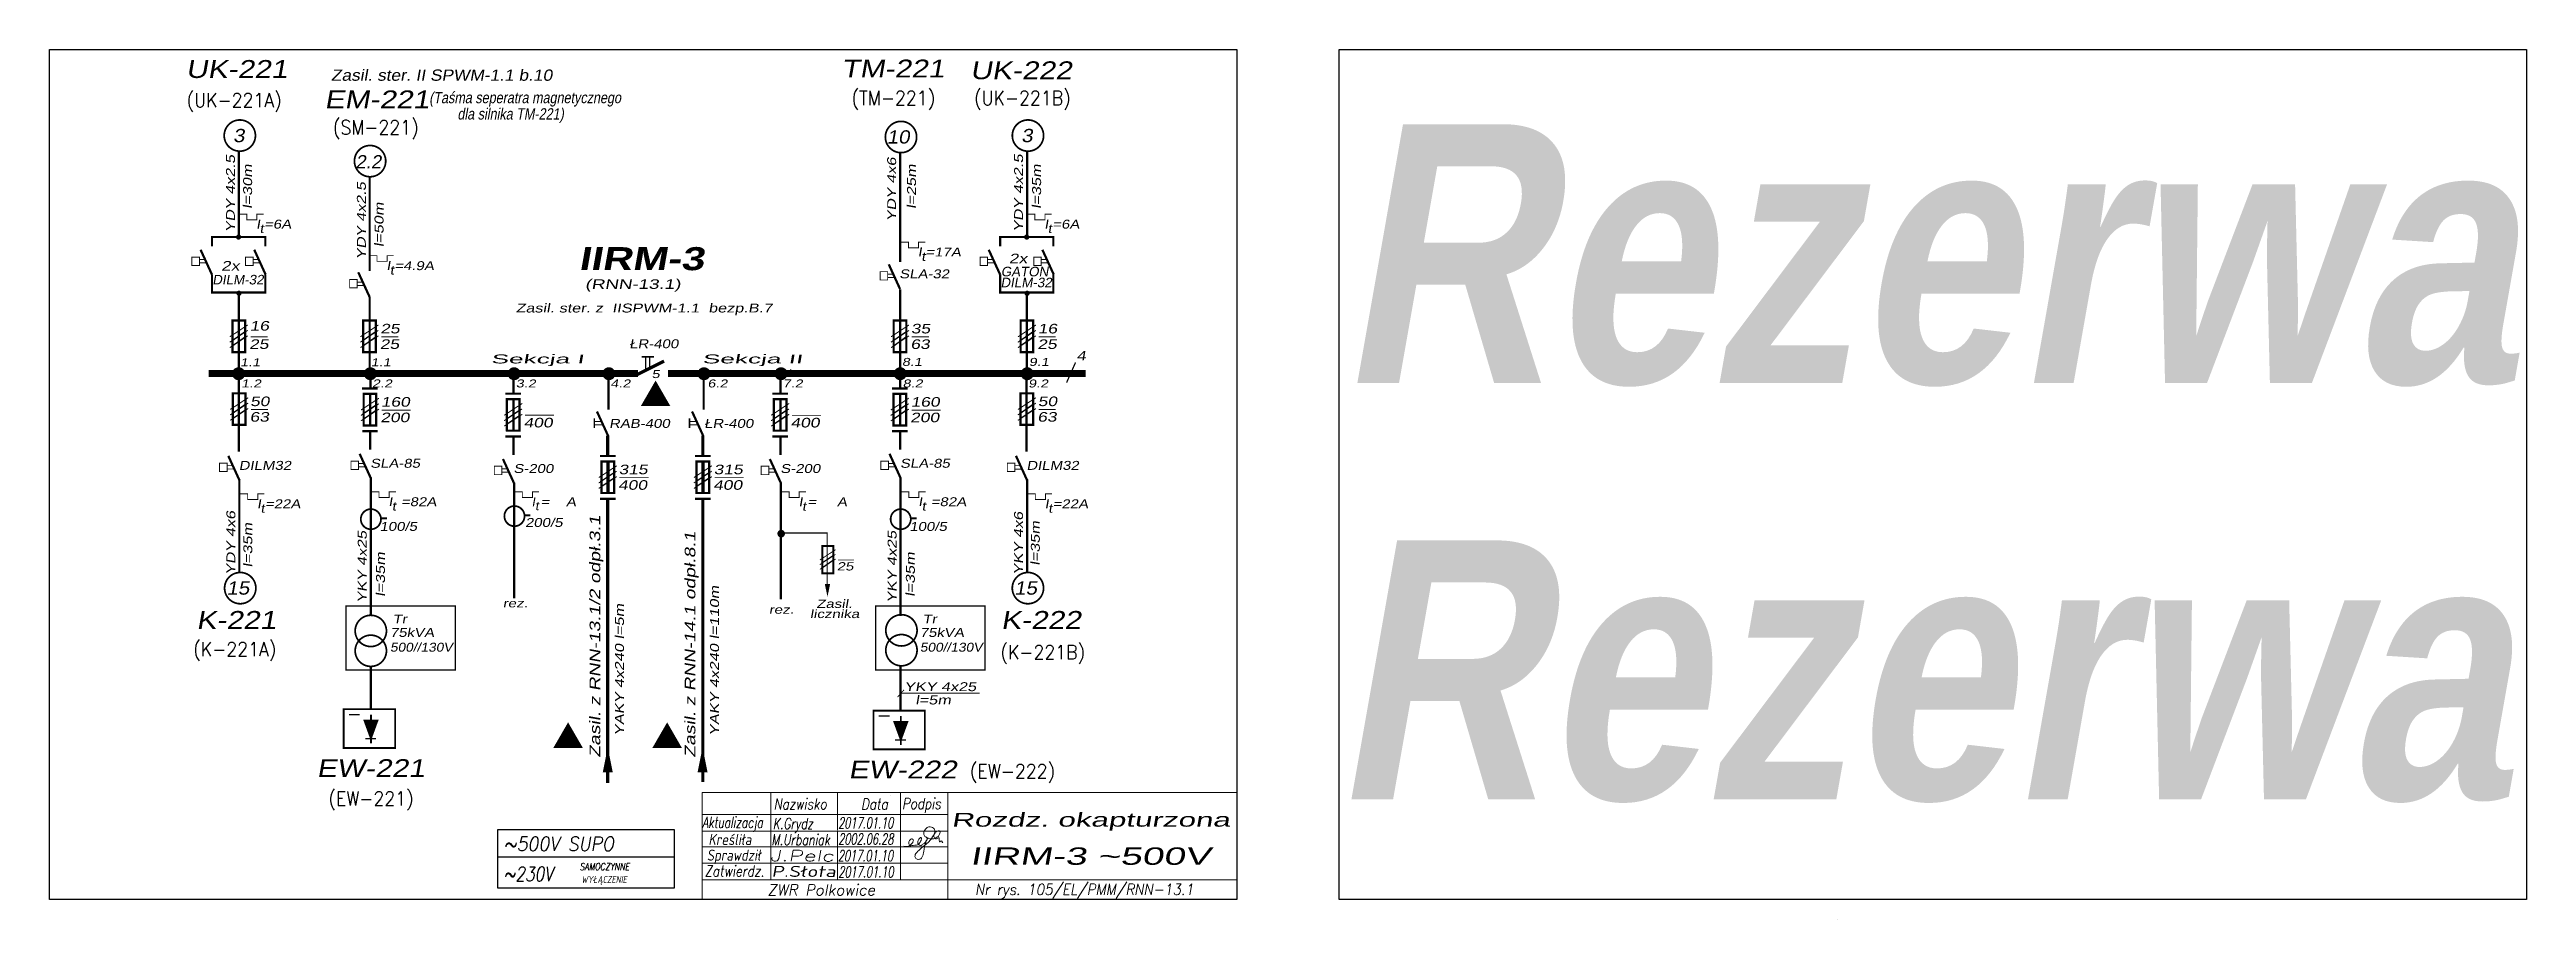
# Model space of a CAD drawing. Extents: x 0 to 615, y 0 to 216.
import ezdxf
from ezdxf.enums import TextEntityAlignment as Align

# ---------------------------------------------------------------- set-up
doc = ezdxf.new("R2010")
doc.units = 0
doc.header["$MEASUREMENT"] = 0
doc.linetypes.add('DASHED2', pattern=[9.525, 6.35, -3.175])
doc.layers.get('0').update_dxf_attribs({"linetype": 'CONTINUOUS'})
doc.layers.add('LINIE', color=4, linetype='CONTINUOUS')
doc.layers.add('Warstwa1', color=2, linetype='CONTINUOUS')
doc.styles.add('ROMAND', font='romand', dxfattribs={"width": 0.8, "oblique": 15, "height": 7})
doc.styles.add('ROMANS', font='romans', dxfattribs={"width": 0.8, "oblique": 15, "height": 3})
doc.styles.get("Standard").update_dxf_attribs({"font": 'txt.shx'})
doc.styles.add('styl1', font='arial.ttf', dxfattribs={"width": 0.8, "oblique": 10, "height": 2.8})
doc.styles.add('styl2', font='arialbd.ttf', dxfattribs={"width": 0.8, "oblique": 10, "height": 2.8})

msp = doc.modelspace()

# ---------------------------------------------------------------- linework, layer by layer
at = {"color": 7}
for p, q in [((48.69, 146.12), (45.26, 143.77)), ((45.28, 142.49), (48.67, 144.86)), ((81.14, 146.12), (77.71, 143.77)), ((77.74, 142.49), (81.13, 144.86)), ((212.95, 146.12), (209.52, 143.76)), ((209.55, 142.49), (212.94, 144.86)), ((244.49, 146.12), (241.06, 143.76)), ((241.09, 142.49), (244.48, 144.86)), ((184.22, 136.56), (183.99, 136.56)), ((48.79, 128.05), (45.36, 125.7)), ((45.39, 124.42), (48.78, 126.79)), ((81.27, 127.91), (77.84, 125.56)), ((77.87, 124.28), (81.26, 126.65)), ((116.88, 126.61), (113.45, 124.26)), ((113.47, 122.98), (116.86, 125.35)), ((183.18, 126.61), (179.75, 124.25)), ((179.78, 122.98), (183.17, 125.35)), ((212.91, 127.91), (209.48, 125.56)), ((209.5, 124.28), (212.89, 126.65)), ((244.48, 128.05), (241.05, 125.69)), ((241.08, 124.41), (244.47, 126.78)), ((140.35, 111.12), (136.92, 108.77)), ((163.98, 111.12), (160.55, 108.77)), ((136.94, 107.49), (140.33, 109.86)), ((160.57, 107.49), (163.96, 109.86)), ((194.77, 90.48), (191.8, 88.44)), ((191.82, 87.33), (194.76, 89.39))]:
    msp.add_line(p, q, dxfattribs=at)
at = {"color": 7, "lineweight": 15}
for p, q in [((179.19, 21.97), (179.19, 31.54)), ((195.8, 31.54), (195.8, 22.2)), ((208.98, 30.82), (208.98, 30.82)), ((211.43, 31.54), (211.43, 9.83)), ((162.15, 26.08), (223.13, 26.08)), ((162.15, 21.97), (223.13, 21.97)), ((195.8, 21.97), (195.8, 9.83)), ((213.51, 19.29), (213.49, 19.1)), ((213.49, 19.1), (213.49, 18.89)), ((213.49, 18.89), (213.51, 18.76)), ((213.56, 19.47), (213.51, 19.29)), ((213.51, 18.76), (213.56, 18.6)), ((213.64, 19.63), (213.56, 19.47)), ((213.56, 18.6), (213.62, 18.44)), ((213.75, 19.74), (213.64, 19.63)), ((213.72, 18.39), (213.91, 18.55)), ((213.91, 19.87), (213.75, 19.74)), ((214.01, 19.97), (213.91, 19.87)), ((213.91, 18.55), (214.07, 18.71)), ((214.12, 20.03), (214.01, 19.97)), ((214.07, 18.71), (214.22, 18.89)), ((214.22, 20.05), (214.12, 20.03)), ((214.33, 20.05), (214.22, 20.05)), ((214.22, 18.89), (214.44, 19.13)), ((214.44, 19.97), (214.33, 20.05)), ((214.51, 19.89), (214.44, 19.97)), ((214.44, 19.13), (214.51, 19.31)), ((214.59, 19.79), (214.51, 19.89)), ((214.51, 19.31), (214.57, 19.47)), ((214.57, 19.47), (214.62, 19.63)), ((214.62, 19.63), (214.59, 19.79)), ((214.99, 18.44), (215.39, 18.47)), ((215.39, 18.47), (215.68, 18.55)), ((215.73, 19.39), (215.68, 19.21)), ((215.68, 19.21), (215.68, 19.05)), ((215.68, 19.05), (215.73, 18.94)), ((215.68, 18.55), (215.78, 18.63)), ((215.78, 19.6), (215.73, 19.39)), ((215.73, 18.94), (215.73, 18.81)), ((215.73, 18.81), (215.78, 18.79)), ((215.89, 19.79), (215.78, 19.6)), ((215.78, 18.79), (215.83, 18.71)), ((215.78, 18.63), (215.89, 18.71)), ((215.83, 18.71), (215.94, 18.6)), ((215.99, 19.97), (215.89, 19.79)), ((215.89, 18.71), (215.94, 18.79)), ((215.94, 18.79), (216.04, 18.89)), ((215.94, 18.6), (216.04, 18.47)), ((216.1, 20.13), (215.99, 19.97)), ((216.04, 18.89), (216.26, 19.21)), ((216.04, 18.47), (216.2, 18.44)), ((216.31, 20.3), (216.1, 20.24)), ((216.2, 20.24), (216.1, 20.13)), ((216.31, 20.32), (216.2, 20.24)), ((216.26, 19.21), (216.41, 19.47)), ((216.47, 20.38), (216.31, 20.3)), ((216.41, 20.37), (216.31, 20.32)), ((216.52, 20.37), (216.41, 20.37)), ((216.41, 19.47), (216.52, 19.63)), ((216.57, 20.32), (216.52, 20.37)), ((216.52, 19.63), (216.57, 19.81)), ((216.6, 20.24), (216.57, 20.32)), ((216.57, 19.81), (216.6, 19.97)), ((216.57, 18.39), (216.65, 18.47)), ((216.6, 19.97), (216.6, 20.24)), ((216.65, 18.47), (216.84, 18.55)), ((216.84, 18.55), (216.97, 18.71)), ((216.97, 18.71), (217.13, 18.79)), ((217.13, 18.79), (217.26, 18.87)), ((217.23, 21.71), (217.21, 21.42)), ((217.21, 21.42), (217.23, 21.16)), ((217.31, 21.98), (217.23, 21.71)), ((217.23, 21.16), (217.31, 20.92)), ((217.26, 18.87), (217.39, 18.97)), ((217.44, 22.16), (217.31, 21.98)), ((217.31, 20.92), (217.47, 20.66)), ((217.36, 18.36), (217.68, 18.63)), ((217.39, 18.97), (217.52, 19.13)), ((217.44, 18.47), (217.39, 18.21)), ((217.63, 22.45), (217.44, 22.16)), ((217.52, 18.71), (217.44, 18.47)), ((217.47, 20.66), (217.68, 20.5)), ((217.52, 19.13), (217.63, 19.29)), ((217.63, 18.89), (217.52, 18.71)), ((217.84, 22.66), (217.63, 22.45)), ((217.63, 19.29), (217.73, 19.47)), ((217.68, 19.05), (217.63, 18.89)), ((217.68, 20.5), (218.05, 20.24)), ((217.73, 19.23), (217.68, 19.05)), ((217.68, 18.63), (217.94, 18.87)), ((217.73, 19.47), (217.84, 19.63)), ((217.79, 19.39), (217.73, 19.23)), ((217.89, 19.6), (217.79, 19.39)), ((218.05, 22.87), (217.84, 22.66)), ((217.84, 19.63), (217.94, 19.79)), ((217.94, 19.74), (217.89, 19.6)), ((217.94, 19.79), (218.05, 19.89)), ((218, 19.89), (217.94, 19.74)), ((217.94, 18.87), (218.26, 19.13)), ((218.05, 20.05), (218, 19.89)), ((218.21, 22.98), (218.05, 22.87)), ((218.05, 20.24), (218.37, 20.16)), ((218.1, 20.16), (218.05, 20.05)), ((218.05, 19.89), (218.1, 20.05)), ((218.16, 20.24), (218.1, 20.16)), ((218.1, 20.05), (218.16, 20.16)), ((218.16, 20.24), (218.21, 20.32)), ((218.21, 20.32), (218.16, 20.24)), ((218.16, 20.16), (218.16, 20.24)), ((218.42, 23.06), (218.21, 22.98)), ((218.21, 20.32), (218.21, 20.37)), ((218.21, 20.37), (218.21, 20.32)), ((218.26, 19.13), (218.52, 19.37)), ((218.37, 20.16), (218.74, 20.05)), ((218.82, 23.06), (218.42, 23.06)), ((218.52, 19.37), (218.74, 19.63)), ((218.74, 20.05), (219.45, 20.05)), ((218.74, 19.63), (218.95, 19.89)), ((219.11, 22.98), (218.82, 23.06)), ((218.95, 19.89), (219.11, 20.16)), ((219.4, 22.82), (219.11, 22.98)), ((219.11, 20.16), (219.34, 20.5)), ((219.34, 20.5), (219.55, 20.82)), ((219.61, 22.66), (219.4, 22.82)), ((219.45, 20.05), (219.71, 20.08)), ((219.55, 20.82), (219.71, 21.16)), ((219.77, 22.51), (219.61, 22.66)), ((219.71, 21.16), (219.82, 21.42)), ((219.77, 21.08), (219.71, 20.9)), ((219.71, 20.9), (219.71, 20.66)), ((219.71, 20.66), (219.77, 20.47)), ((219.71, 20.08), (219.98, 20.16)), ((219.87, 22.29), (219.77, 22.51)), ((219.87, 21.32), (219.77, 21.08)), ((219.77, 20.47), (219.82, 20.29)), ((219.82, 21.42), (219.92, 21.69)), ((219.82, 20.29), (219.92, 20.16)), ((219.92, 22.11), (219.87, 22.29)), ((220.03, 21.5), (219.87, 21.32)), ((219.92, 21.69), (219.92, 22.11)), ((219.92, 20.16), (220.08, 20.08)), ((219.98, 20.16), (220.19, 20.29)), ((220.13, 21.69), (220.03, 21.5)), ((220.08, 20.08), (220.35, 20.08)), ((220.29, 21.82), (220.13, 21.69)), ((220.19, 20.29), (220.45, 20.45)), ((220.5, 21.93), (220.29, 21.82)), ((220.35, 20.08), (220.5, 20.16)), ((220.45, 20.45), (220.66, 20.58)), ((220.77, 22), (220.5, 21.93)), ((220.5, 20.16), (220.82, 20.32)), ((220.66, 20.58), (220.82, 20.74)), ((221.01, 22), (220.77, 22)), ((220.82, 20.74), (221.01, 21)), ((220.82, 20.32), (221.03, 20.32)), ((221.14, 21.93), (221.01, 22)), ((221.01, 21), (221.14, 21.24)), ((221.03, 20.32), (221.03, 19.6)), ((221.03, 19.6), (221.06, 19.47)), ((221.06, 19.47), (221.08, 19.39)), ((221.08, 19.39), (221.11, 19.31)), ((221.11, 19.31), (221.19, 19.31)), ((221.27, 21.77), (221.14, 21.93)), ((221.14, 21.24), (221.22, 21.42)), ((221.19, 19.31), (221.37, 19.45)), ((221.22, 21.42), (221.27, 21.58)), ((221.27, 21.58), (221.27, 21.77)), ((221.37, 19.45), (221.53, 19.47)), ((221.53, 19.47), (221.64, 19.52)), ((221.64, 19.52), (221.69, 19.52)), ((221.69, 19.52), (221.69, 19.47)), ((221.69, 19.47), (221.74, 19.37)), ((221.74, 19.37), (221.74, 19.23)), ((221.74, 19.23), (221.8, 19.18)), ((221.8, 19.18), (221.8, 19.13)), ((221.8, 19.13), (221.85, 19.1)), ((221.85, 19.13), (221.9, 19.18)), ((221.85, 19.05), (221.85, 19.13)), ((221.85, 19.1), (221.85, 19.05)), ((221.9, 19.18), (221.9, 19.21)), ((162.15, 18.02), (223.17, 18.02)), ((162.15, 13.98), (223.08, 13.98)), ((212.25, 18.21), (212.54, 18.1)), ((212.54, 18.1), (212.8, 18.1)), ((212.8, 18.1), (213.06, 18.13)), ((213.06, 18.13), (213.35, 18.21)), ((213.35, 18.21), (213.54, 18.28)), ((213.54, 18.28), (213.72, 18.39)), ((213.62, 18.44), (213.67, 18.36)), ((213.67, 18.36), (213.72, 18.36)), ((213.72, 18.36), (213.8, 18.34)), ((213.8, 18.34), (213.96, 18.34)), ((213.96, 18.34), (214.22, 18.36)), ((214.22, 18.36), (214.59, 18.36)), ((214.59, 18.36), (214.99, 18.44)), ((214.99, 15.67), (215.02, 15.94)), ((215.04, 15.49), (214.99, 15.67)), ((215.02, 15.94), (215.09, 16.17)), ((215.12, 15.33), (215.04, 15.49)), ((215.09, 16.17), (215.25, 16.44)), ((215.23, 15.17), (215.12, 15.33)), ((215.36, 15.07), (215.23, 15.17)), ((215.25, 16.44), (215.46, 16.68)), ((215.52, 14.96), (215.36, 15.07)), ((215.46, 16.68), (215.73, 16.94)), ((215.68, 14.91), (215.52, 14.96)), ((215.83, 14.91), (215.68, 14.91)), ((215.73, 16.94), (215.99, 17.18)), ((216.1, 14.96), (215.83, 14.91)), ((215.99, 17.18), (216.31, 17.44)), ((216.31, 15.01), (216.1, 14.96)), ((216.2, 18.44), (216.36, 18.39)), ((216.31, 17.44), (216.6, 17.78)), ((216.47, 15.09), (216.31, 15.01)), ((216.36, 18.39), (216.57, 18.39)), ((216.6, 15.22), (216.47, 15.09)), ((216.6, 17.78), (216.86, 17.97)), ((216.68, 15.41), (216.6, 15.22)), ((216.78, 15.57), (216.68, 15.41)), ((216.86, 15.73), (216.78, 15.57)), ((216.86, 17.97), (217.07, 18.13)), ((216.94, 15.91), (216.86, 15.73)), ((217.02, 16.07), (216.94, 15.91)), ((217.05, 16.23), (217.02, 16.07)), ((217.07, 16.33), (217.05, 16.23)), ((217.07, 18.13), (217.36, 18.36)), ((217.13, 16.52), (217.07, 16.33)), ((217.15, 16.68), (217.13, 16.52)), ((217.18, 16.86), (217.15, 16.68)), ((217.23, 17.1), (217.18, 16.86)), ((217.26, 17.36), (217.23, 17.1)), ((217.28, 17.63), (217.26, 17.36)), ((217.34, 17.94), (217.28, 17.63)), ((217.39, 18.21), (217.34, 17.94)), ((165.41, 5), (165.41, 5)), ((165.41, 5), (165.41, 5))]:
    msp.add_line(p, q, dxfattribs=at)
msp.add_line((111.33, 15.53), (155.26, 15.53))
at = {"color": 7}
for points in [[(0, 5), (0, 216.22), (295, 216.22), (295, 5)], [(320.36, 5), (320.36, 216.22), (615.36, 216.22), (615.36, 5)], [(111.33, 22.29), (111.33, 7.87), (155.26, 7.87), (155.26, 22.29)]]:
    msp.add_lwpolyline(points, close=True, dxfattribs=at)
for points, const_width in [([(43.39, 194.83, 1), (51.15, 194.83, 1)], 0.432), ([(207.65, 194.47, 1), (215.42, 194.47, 1)], 0.432), ([(239.19, 194.83, 1), (246.96, 194.83, 1)], 0.432), ([(75.75, 188.48, 1), (83.52, 188.48, 1)], 0.432), ([(46.62, 169.6, 1), (47.32, 169.6, 1)], 0.579), ([(242.42, 169.6, 1), (243.13, 169.6, 1)], 0.579), ([(46.7, 155.64, 1), (47.41, 155.64, 1)], 0.579), ([(242.51, 155.64, 1), (243.22, 155.64, 1)], 0.579), ([(46.09, 135.64, 1), (47.86, 135.64, 1)], 1.45), ([(78.82, 135.64, 1), (80.59, 135.64, 1)], 1.45), ([(114.54, 135.64, 1), (116.31, 135.64, 1)], 1.45), ([(138.08, 135.64, 1), (139.85, 135.64, 1)], 1.45), ([(161.71, 135.64, 1), (163.48, 135.64, 1)], 1.45), ([(180.84, 135.64, 1), (182.61, 135.64, 1)], 1.45), ([(210.46, 135.64, 1), (212.23, 135.64, 1)], 1.45), ([(242, 135.64, 1), (243.77, 135.64, 1)], 1.45), ([(77.33, 99.49, 1), (82.34, 99.49, 1)], 0.441), ([(113, 100.25, 1), (118.01, 100.25, 1)], 0.441), ([(208.96, 99.49, 1), (213.97, 99.49, 1)], 0.441), ([(181.25, 95.89, 1), (182.28, 95.89, 1)], 0.841), ([(43.49, 82.36, 1), (51.26, 82.36, 1)], 0.432), ([(239.18, 82.36, 1), (246.95, 82.36, 1)], 0.432), ([(75.93, 71.72, 1), (83.7, 71.72, 1)], 0.432), ([(207.76, 71.86, 1), (215.53, 71.86, 1)], 0.432), ([(75.93, 66.78, 1), (83.7, 66.78, 1)], 0.432), ([(207.76, 66.93, 1), (215.53, 66.93, 1)], 0.432)]:
    msp.add_lwpolyline(points, format="xyb", close=True, dxfattribs=dict(at, const_width=const_width))
for points, const_width in [([(47.05, 169.94), (47.05, 191.11)], 0.563), ([(211.32, 163.44), (211.32, 190.78)], 0.563), ([(242.86, 169.94), (242.86, 191.09)], 0.563), ([(79.53, 184.63), (79.53, 161.17)], 0.528), ([(53.86, 169.6), (40.09, 169.6)], 0.528), ([(40.35, 169.86), (40.35, 167.32)], 0.528), ([(53.59, 167.32), (53.59, 169.6)], 0.528), ([(249.66, 169.6), (235.89, 169.6)], 0.528), ([(236.16, 169.85), (236.16, 167.32)], 0.528), ([(249.4, 167.32), (249.4, 169.6)], 0.528), ([(37.23, 164.02), (38.54, 164.02)], 0.238), ([(38.92, 163.18), (37.23, 163.18)], 0.238), ([(40.35, 160.37), (40.35, 155.64)], 0.528), ([(50.56, 164.02), (51.87, 164.02)], 0.238), ([(52.25, 163.18), (50.56, 163.18)], 0.238), ([(53.59, 155.64), (53.59, 160.37)], 0.528), ([(208.2, 160.39), (209.51, 160.39)], 0.238), ([(233.04, 164.02), (234.34, 164.02)], 0.238), ([(234.73, 163.18), (233.04, 163.18)], 0.238), ([(236.16, 160.36), (236.16, 155.64)], 0.528), ([(246.37, 164.02), (247.67, 164.02)], 0.238), ([(248.06, 163.18), (246.37, 163.18)], 0.238), ([(249.4, 155.64), (249.4, 160.36)], 0.528), ([(53.86, 155.84), (40.09, 155.84)], 0.528), ([(47.05, 155.48), (47.05, 136.68)], 0.563), ([(76.41, 158.43), (77.71, 158.43)], 0.238), ([(78.1, 157.59), (76.41, 157.59)], 0.238), ([(79.53, 154.8), (79.53, 134.64)], 0.528), ([(209.89, 159.55), (208.2, 159.55)], 0.238), ([(211.32, 156.62), (211.32, 135.93)], 0.563), ([(249.66, 155.84), (235.89, 155.84)], 0.528), ([(242.79, 155.48), (242.79, 136.67)], 0.563), ([(49.25, 147.77), (49.25, 147.77), (44.79, 144.83)], 0.251), ([(45.18, 141), (48.59, 141), (48.59, 148.84), (45.45, 148.84), (45.45, 140.84)], 0.565), ([(81.71, 147.77), (81.71, 147.77), (77.24, 144.83)], 0.251), ([(77.63, 141), (81.04, 141), (81.04, 148.84), (77.91, 148.84), (77.91, 140.84)], 0.565), ([(213.52, 147.76), (213.52, 147.76), (209.06, 144.82)], 0.251), ([(209.44, 141), (212.86, 141), (212.86, 148.84), (209.72, 148.84), (209.72, 140.84)], 0.565), ([(245.06, 147.76), (245.06, 147.76), (240.6, 144.82)], 0.251), ([(240.98, 141), (244.4, 141), (244.4, 148.84), (241.26, 148.84), (241.26, 140.84)], 0.565), ([(49.23, 146.41), (49.23, 146.41), (44.77, 143.47)], 0.251), ([(49.25, 145.07), (49.25, 145.07), (44.79, 142.13)], 0.251), ([(49.94, 144.82), (54.2, 144.82)], 0.238), ([(81.68, 146.41), (81.68, 146.41), (77.22, 143.47)], 0.251), ([(81.71, 145.07), (81.71, 145.07), (77.24, 142.13)], 0.251), ([(82.39, 144.82), (86.65, 144.82)], 0.238), ([(213.5, 146.4), (213.5, 146.4), (209.03, 143.46)], 0.251), ([(213.52, 145.06), (213.52, 145.06), (209.06, 142.12)], 0.251), ([(214.21, 144.81), (218.46, 144.81)], 0.238), ([(245.04, 146.4), (245.04, 146.4), (240.57, 143.46)], 0.251), ([(245.06, 145.06), (245.06, 145.06), (240.6, 142.12)], 0.251), ([(245.75, 144.81), (250, 144.81)], 0.238), ([(39.54, 135.68), (146.19, 135.68)], 1.76), ([(47.04, 135.13), (47.04, 116.24)], 0.563), ([(79.71, 135.64), (79.71, 131.98)], 0.563), ([(138.89, 131.86), (138.89, 135.77)], 0.563), ([(145.99, 135.44), (152.67, 138.78)], 0.807), ([(150.14, 139.81), (147.09, 139.81)], 0.426), ([(148.13, 136.84), (148.13, 139.81)], 0.319), ([(149.1, 137.33), (149.1, 139.81)], 0.319), ([(153.63, 135.68), (257.44, 135.68)], 1.76), ([(162.51, 126.7), (162.51, 136.05)], 0.563), ([(183.99, 135.68), (184.22, 135.68)], 1.76), ([(211.34, 135.64), (211.34, 131.98)], 0.563), ([(242.73, 135.12), (242.73, 116.23)], 0.563), ([(49.36, 129.69), (49.36, 129.69), (44.9, 126.76)], 0.251), ([(45.28, 122.93), (48.7, 122.93), (48.7, 130.77), (45.56, 130.77), (45.56, 122.77)], 0.565), ([(81.84, 129.56), (81.84, 129.56), (77.38, 126.62)], 0.251), ([(77.65, 131.98), (81.54, 131.98)], 0.565), ([(77.76, 122.79), (81.18, 122.79), (81.18, 130.63), (78.04, 130.63), (78.04, 122.63)], 0.565), ([(79.67, 130.57), (79.67, 122.79)], 0.563), ([(113.27, 130.68), (117.16, 130.68)], 0.565), ([(113.37, 121.49), (116.78, 121.49), (116.78, 129.33), (113.64, 129.33), (113.64, 121.33)], 0.565), ([(115.28, 134.35), (115.28, 130.68)], 0.563), ([(115.28, 129.33), (115.28, 121.49)], 0.563), ([(138.89, 126.7), (138.89, 132.13)], 0.563), ([(179.58, 130.68), (183.46, 130.68)], 0.565), ([(179.67, 121.49), (183.08, 121.49), (183.08, 129.33), (179.95, 129.33), (179.95, 121.33)], 0.565), ([(181.58, 134.34), (181.58, 130.68)], 0.563), ([(181.58, 129.33), (181.58, 121.49)], 0.563), ([(213.47, 129.55), (213.47, 129.55), (209.01, 126.61)], 0.251), ([(209.29, 131.98), (213.17, 131.98)], 0.565), ([(209.4, 122.79), (212.81, 122.79), (212.81, 130.63), (209.67, 130.63), (209.67, 122.63)], 0.565), ([(211.31, 130.57), (211.31, 122.79)], 0.563), ([(245.05, 129.69), (245.05, 129.69), (240.59, 126.75)], 0.251), ([(240.97, 122.93), (244.39, 122.93), (244.39, 130.77), (241.25, 130.77), (241.25, 122.76)], 0.565), ([(49.34, 128.34), (49.34, 128.34), (44.87, 125.4)], 0.251), ([(49.36, 127), (49.36, 127), (44.9, 124.06)], 0.251), ([(50.05, 126.74), (54.3, 126.74)], 0.238), ([(81.82, 128.2), (81.82, 128.2), (77.35, 125.26)], 0.251), ([(81.84, 126.86), (81.84, 126.86), (77.38, 123.92)], 0.251), ([(82.52, 126.61), (89.75, 126.61)], 0.238), ([(117.42, 126.9), (117.42, 126.9), (112.95, 123.96)], 0.251), ([(117.44, 128.26), (117.44, 128.26), (112.98, 125.32)], 0.251), ([(117.44, 125.56), (117.44, 125.56), (112.98, 122.62)], 0.251), ([(118.13, 125.31), (125.35, 125.31)], 0.238), ([(135.34, 123.79), (136.9, 123.79)], 0.238), ([(158.96, 123.79), (160.53, 123.79)], 0.238), ([(183.73, 126.89), (183.73, 126.89), (179.26, 123.95)], 0.251), ([(183.75, 128.25), (183.75, 128.25), (179.29, 125.31)], 0.251), ([(183.75, 125.55), (183.75, 125.55), (179.29, 122.61)], 0.251), ([(184.43, 125.3), (191.66, 125.3)], 0.238), ([(213.45, 128.2), (213.45, 128.2), (208.98, 125.26)], 0.251), ([(213.47, 126.86), (213.47, 126.86), (209.01, 123.92)], 0.251), ([(214.16, 126.6), (221.38, 126.6)], 0.238), ([(245.03, 128.33), (245.03, 128.33), (240.56, 125.39)], 0.251), ([(245.05, 126.99), (245.05, 126.99), (240.59, 124.05)], 0.251), ([(245.74, 126.74), (249.99, 126.74)], 0.238), ([(77.67, 121.34), (81.55, 121.34)], 0.565), ([(79.67, 121.34), (79.67, 116.76)], 0.563), ([(113.27, 120.04), (117.16, 120.04)], 0.565), ([(115.28, 120.04), (115.28, 115.45)], 0.563), ([(137.28, 122.95), (135.34, 122.95)], 0.238), ([(138.68, 115.19), (138.68, 120.26)], 0.816), ([(160.91, 122.95), (158.96, 122.95)], 0.238), ([(162.3, 115.19), (162.3, 120.26)], 0.816), ([(179.58, 120.03), (183.46, 120.03)], 0.565), ([(181.58, 120.03), (181.58, 115.45)], 0.563), ([(209.3, 121.33), (213.19, 121.33)], 0.565), ([(211.31, 121.33), (211.31, 116.75)], 0.563), ([(44.11, 112.79), (45.42, 112.79)], 0.238), ([(45.8, 111.96), (44.11, 111.96)], 0.238), ([(76.75, 113.31), (78.05, 113.31)], 0.238), ([(78.44, 112.48), (76.75, 112.48)], 0.238), ([(112.35, 112.01), (113.66, 112.01)], 0.238), ([(114.04, 111.17), (112.35, 111.17)], 0.238), ([(140.89, 111.41), (140.89, 111.41), (136.43, 108.47)], 0.251), ([(140.92, 112.77), (140.92, 112.77), (136.45, 109.83)], 0.251), ([(136.74, 115.19), (140.63, 115.19)], 0.565), ([(136.84, 106), (140.25, 106), (140.25, 113.84), (137.11, 113.84), (137.11, 105.84)], 0.565), ([(138.75, 113.84), (138.75, 106)], 0.816), ([(164.52, 111.41), (164.52, 111.41), (160.05, 108.47)], 0.251), ([(164.54, 112.77), (164.54, 112.77), (160.08, 109.83)], 0.251), ([(160.37, 115.19), (164.26, 115.19)], 0.565), ([(160.47, 106), (163.88, 106), (163.88, 113.84), (160.74, 113.84), (160.74, 105.84)], 0.565), ([(162.38, 113.84), (162.38, 106)], 0.816), ([(178.65, 112.01), (179.96, 112.01)], 0.238), ([(180.35, 111.17), (178.65, 111.17)], 0.238), ([(208.38, 113.31), (209.69, 113.31)], 0.238), ([(210.07, 112.47), (208.38, 112.47)], 0.238), ([(239.8, 112.79), (241.11, 112.79)], 0.238), ([(241.49, 111.95), (239.8, 111.95)], 0.238), ([(47.16, 86.38), (47.16, 109.37)], 0.563), ([(79.8, 75.43), (79.8, 109.89)], 0.563), ([(115.4, 79.81), (115.4, 108.59)], 0.563), ([(140.92, 110.07), (140.92, 110.07), (136.45, 107.13)], 0.251), ([(136.74, 104.54), (140.63, 104.54)], 0.565), ([(138.68, 33.95), (138.68, 104.54)], 0.816), ([(141.6, 109.81), (148.82, 109.81)], 0.238), ([(164.54, 110.07), (164.54, 110.07), (160.08, 107.13)], 0.251), ([(160.37, 104.54), (164.26, 104.54)], 0.565), ([(162.3, 34.18), (162.3, 104.54)], 0.816), ([(165.23, 109.81), (172.45, 109.81)], 0.238), ([(181.71, 79.53), (181.71, 108.58)], 0.563), ([(211.43, 75.42), (211.43, 109.88)], 0.563), ([(242.85, 86.38), (242.85, 109.36)], 0.563), ([(82.12, 99.71), (83.81, 99.71), (83.81, 99.71)], 0.493), ([(117.78, 100.47), (119.47, 100.47), (119.47, 100.47)], 0.493), ([(213.75, 99.71), (215.44, 99.71), (215.44, 99.71)], 0.493), ([(191.73, 86.04), (194.69, 86.04), (194.69, 92.84), (191.97, 92.84), (191.97, 85.9)], 0.49), ([(195.25, 90.73), (195.25, 90.73), (191.37, 88.18)], 0.218), ([(195.27, 91.91), (195.27, 91.91), (191.39, 89.36)], 0.218), ([(195.27, 89.57), (195.27, 89.57), (191.39, 87.02)], 0.218), ([(195.86, 89.35), (199.84, 89.35)], 0.206), ([(79.8, 52.24), (79.8, 62.94)], 0.563), ([(211.43, 51.92), (211.43, 63.27)], 0.563), ([(79.85, 43.75), (79.85, 50.93)], 0.451), ([(211.49, 43.4), (211.49, 50.59)], 0.451)]:
    msp.add_lwpolyline(points, dxfattribs=dict(at, const_width=const_width))
for points, const_width in [([(47.11, 175.29), (48.99, 175.29), (48.99, 173.88), (51.5, 173.88), (51.5, 175.29), (53.18, 175.29)], 0.238), ([(242.92, 175.28), (244.8, 175.28), (244.8, 173.88), (247.31, 173.88), (247.31, 175.28), (248.98, 175.28)], 0.238), ([(37.53, 166.45), (40.33, 160.32)], 0.563), ([(50.86, 166.45), (53.66, 160.32)], 0.563), ([(211.5, 168.36), (213.38, 168.36), (213.38, 166.96), (215.89, 166.96), (215.89, 168.36), (217.56, 168.36)], 0.238), ([(233.33, 166.45), (236.14, 160.32)], 0.563), ([(246.66, 166.45), (249.47, 160.32)], 0.563), ([(76.7, 160.86), (79.51, 154.73)], 0.563), ([(79.47, 164.98), (81.35, 164.98), (81.35, 163.57), (83.86, 163.57), (83.86, 164.98), (85.53, 164.98)], 0.238), ([(208.5, 162.82), (211.3, 156.69)], 0.563), ([(135.37, 124.52), (135.37, 122.15)], 0.352), ([(136, 126.25), (138.81, 120.12)], 0.563), ([(159, 124.52), (159, 122.15)], 0.352), ([(159.63, 126.25), (162.43, 120.12)], 0.563), ([(44.41, 115.23), (47.21, 109.1)], 0.563), ([(77.04, 115.74), (79.85, 109.61)], 0.563), ([(112.65, 114.44), (115.45, 108.31)], 0.563), ([(178.95, 114.44), (181.76, 108.31)], 0.563), ([(208.68, 115.74), (211.48, 109.61)], 0.563), ([(240.1, 115.22), (242.9, 109.09)], 0.563), ([(47.34, 105.79), (49.22, 105.79), (49.22, 104.38), (51.73, 104.38), (51.73, 105.79), (53.4, 105.79)], 0.238), ([(79.97, 106.3), (81.85, 106.3), (81.85, 104.9), (84.36, 104.9), (84.36, 106.3), (86.04, 106.3)], 0.238), ([(115.58, 106.28), (117.46, 106.28), (117.46, 104.88), (119.97, 104.88), (119.97, 106.28), (121.64, 106.28)], 0.238), ([(181.88, 106.28), (183.76, 106.28), (183.76, 104.88), (186.27, 104.88), (186.27, 106.28), (187.95, 106.28)], 0.238), ([(211.61, 106.3), (213.49, 106.3), (213.49, 104.9), (216, 104.9), (216, 106.3), (217.67, 106.3)], 0.238), ([(243.03, 105.78), (244.91, 105.78), (244.91, 104.38), (247.42, 104.38), (247.42, 105.78), (249.09, 105.78)], 0.238), ([(181.33, 96.03), (193.19, 96.03), (193.19, 81.96)], 0.3), ([(212.28, 57.08), (210.69, 55.29)], 0.2), ([(211.56, 56.25), (231.08, 56.25)], 0.3)]:
    msp.add_lwpolyline(points, dxfattribs=dict(const_width=const_width))
for points, const_width in [([(37.25, 164.64), (37.25, 162.56), (35.38, 162.56), (35.38, 164.64)], 0.238), ([(50.58, 164.64), (50.58, 162.56), (48.71, 162.56), (48.71, 164.64)], 0.238), ([(208.22, 161.01), (208.22, 158.93), (206.35, 158.93), (206.35, 161.01)], 0.238), ([(233.06, 164.64), (233.06, 162.56), (231.19, 162.56), (231.19, 164.64)], 0.238), ([(246.39, 164.64), (246.39, 162.56), (244.52, 162.56), (244.52, 164.64)], 0.238), ([(76.43, 159.05), (76.43, 156.97), (74.56, 156.97), (74.56, 159.05)], 0.238), ([(147.12, 127.74), (154.01, 127.74), (150.57, 133.71)], 0.24), ([(44.13, 113.41), (44.13, 111.33), (42.26, 111.33), (42.26, 113.41)], 0.238), ([(76.76, 113.93), (76.76, 111.85), (74.89, 111.85), (74.89, 113.93)], 0.238), ([(112.37, 112.63), (112.37, 110.55), (110.5, 110.55), (110.5, 112.63)], 0.238), ([(178.67, 112.63), (178.67, 110.55), (176.8, 110.55), (176.8, 112.63)], 0.238), ([(208.4, 113.93), (208.4, 111.85), (206.53, 111.85), (206.53, 113.93)], 0.238), ([(239.82, 113.41), (239.82, 111.33), (237.95, 111.33), (237.95, 113.41)], 0.238), ([(125.38, 42.78), (132.28, 42.78), (128.83, 48.75)], 0.24), ([(149.99, 42.78), (156.88, 42.78), (153.44, 48.75)], 0.24)]:
    msp.add_lwpolyline(points, close=True, dxfattribs=dict(at, const_width=const_width))
at = {"linetype": 'DASHED2', "const_width": 0.32}
for points in [[(254.89, 138.43), (252.67, 133.43)], [(74.37, 50.9), (77.05, 50.9)], [(206, 50.55), (208.69, 50.55)], [(78.43, 44.93), (81.11, 44.93)], [(210.06, 44.58), (212.74, 44.58)]]:
    msp.add_lwpolyline(points, dxfattribs=at)
at = {"linetype": 'DASHED2'}
for points in [[(193.27, 80.19, 0, 1.3, 0), (193.27, 83.35, 0, 0, 0)], [(79.85, 44.37, 0, 3.84, 0), (79.85, 49.63, 0, 0, 0)], [(211.49, 44.03, 0, 3.84, 0), (211.49, 49.29, 0, 0, 0)], [(138.69, 42.79, 0, 2.48, 0), (138.69, 36.57, 0, 0, 0)], [(162.24, 42.79, 0, 2.48, 0), (162.24, 36.57, 0, 0, 0)]]:
    msp.add_lwpolyline(points, format="xyseb", dxfattribs=at)
at = {"color": 6, "linetype": 'DASHED2', "const_width": 0.32}
for points in [[(73.64, 77.92), (100.78, 77.92), (100.78, 61.99), (73.64, 61.99)], [(205.27, 77.91), (232.41, 77.91), (232.41, 61.99), (205.27, 61.99)]]:
    msp.add_lwpolyline(points, close=True, dxfattribs=at)
at = {"const_width": 0.451}
for points in [[(73.08, 52.25), (85.85, 52.25), (85.85, 42.61), (73.08, 42.61)], [(204.71, 51.9), (217.48, 51.9), (217.48, 42.27), (204.71, 42.27)]]:
    msp.add_lwpolyline(points, close=True, dxfattribs=at)
at = {"layer": 'LINIE', "color": 7, "lineweight": 15}
for p, q in [((162.15, 31.54), (295, 31.54)), ((162.15, 31.54), (162.15, 5)), ((223.13, 31.51), (223.13, 4.97)), ((295, 31.54), (295, 5)), ((179.19, 21.97), (179.19, 9.83)), ((162.15, 9.83), (295.09, 9.83)), ((162.15, 5), (295, 5)), ((295, 5), (165.4, 5)), ((165.4, 5), (165.4, 5))]:
    msp.add_line(p, q, dxfattribs=at)
at = {"layer": 'LINIE', "color": 7}
msp.add_line((444.21, 0), (444.21, 0), dxfattribs=at)
at = {"layer": 'Warstwa1', "color": 2}
for points in [[(147.11, 127.75), (154.01, 127.75), (150.56, 133.72)], [(125.37, 42.8), (132.27, 42.8), (128.82, 48.77)], [(149.98, 42.8), (156.88, 42.8), (153.43, 48.77)]]:
    msp.add_solid(points, dxfattribs=at)

# ---------------------------------------------------------------- texts
at = {"color": 6, "style": 'styl1', "oblique": 10, "width": 1.2}
for s, height, p in [('UK-221', 4.444, (33.88, 209.15)), ('TM-221', 4.444, (196.69, 209.27)), ('UK-222', 4.444, (228.73, 208.83)), ('EM-221', 4.44, (68.3, 201.6)), ('K-221', 4.444, (36.47, 72.22)), ('K-222', 4.444, (236.38, 72.22)), ('EW-221', 4.444, (66.36, 35.39)), ('EW-222', 4.444, (198.48, 35.05))]:
    msp.add_text(s, height=height, dxfattribs=at).set_placement(p)
at = {"color": 7, "oblique": 10}
for s, height, style, width, p in [('Zasil. ster. II SPWM-1.1 b.10', 2.8, 'styl1', 1.1, (69.91, 208.45)), ('(Taśma seperatra magnetycznego ', 2.8, 'styl1', 0.8, (94.32, 202.87)), ('dla silnika TM-221)', 2.8, 'styl1', 0.8, (101.33, 198.82)), ('Rezerwa', 64.35, 'styl2', 0.8, (320.1, 133.31)), ('3', 3.3, 'styl1', 1.1, (45.6, 193.19)), ('10', 3.3, 'styl1', 1.1, (208.01, 192.84)), ('3', 3.3, 'styl1', 1.1, (241.41, 193.19)), ('I', 2.22, 'styl1', 1.2, (51.31, 171.72)), ('t', 2.22, 'styl1', 1.2, (52.16, 170.6)), ('=6A', 2.218, 'styl1', 1.2, (53.34, 171.71)), ('I', 2.22, 'styl1', 1.2, (247.12, 171.72)), ('t', 2.22, 'styl1', 1.2, (247.97, 170.6)), ('=6A', 2.218, 'styl1', 1.2, (249.15, 171.7)), ('IIRM-3', 5.72, 'styl2', 1.3, (131.41, 161.38)), ('I', 2.22, 'styl1', 1.2, (215.69, 164.8)), ('=17A', 2.218, 'styl1', 1.2, (217.64, 164.78)), ('2x', 2.376, 'styl1', 1.3, (42.65, 161.27)), ('I', 2.22, 'styl1', 1.2, (83.67, 161.41)), ('t', 2.22, 'styl1', 1.2, (84.52, 160.29)), ('=4.9A', 2.218, 'styl1', 1.2, (85.69, 161.39)), ('SLA-32', 2.218, 'styl1', 1.2, (211.12, 159.35)), ('t', 2.22, 'styl1', 1.2, (216.55, 163.68)), ('2x', 2.376, 'styl1', 1.3, (238.36, 163.1)), ('(RNN-13.1)', 2.376, 'styl1', 1.4, (133.04, 156.73)), ('16', 2.376, 'styl1', 1.3, (49.74, 146.36)), ('25', 2.376, 'styl1', 1.3, (82.19, 145.66)), ('Zasil. ster. z  IISPWM-1.1  bezp.B.7', 2.2176, 'styl1', 1.3, (115.81, 150.86)), ('35', 2.376, 'styl1', 1.3, (214.01, 145.66)), ('16', 2.376, 'styl1', 1.3, (245.55, 145.66)), ('25', 2.376, 'styl1', 1.3, (49.62, 141.81)), ('25', 2.376, 'styl1', 1.3, (82.08, 141.81)), ('ŁR-400', 2.218, 'styl1', 1.2, (144.05, 141.98)), ('63', 2.376, 'styl1', 1.3, (213.89, 141.8)), ('25', 2.376, 'styl1', 1.3, (245.43, 141.8)), ('1.1', 1.98, 'styl1', 1.3, (47.35, 137.49)), ('1.1', 1.98, 'styl1', 1.3, (79.81, 137.49)), ('Sekcja I', 2.218, 'styl1', 2.1, (109.66, 138.2)), ('5', 1.98, 'styl1', 1.3, (149.59, 134.56)), ('Sekcja II', 2.218, 'styl1', 2.1, (162.16, 138.2)), ('8.1', 1.98, 'styl1', 1.3, (211.78, 137.59)), ('9.1', 1.98, 'styl1', 1.3, (243.32, 137.59)), ('4', 2.3, 'styl1', 1.3, (255.15, 138.98)), ('1.2', 1.98, 'styl1', 1.3, (47.62, 132.23)), ('50', 2.376, 'styl1', 1.3, (49.85, 127.59)), ('2.2', 1.98, 'styl1', 1.3, (80.14, 132.23)), ('160', 2.376, 'styl1', 1.3, (82.33, 127.45)), ('3.2', 1.98, 'styl1', 1.3, (115.86, 132.23)), ('4.2', 1.98, 'styl1', 1.3, (139.35, 132.23)), ('6.2', 1.98, 'styl1', 1.3, (163.47, 132.23)), ('7.2', 1.98, 'styl1', 1.3, (182.16, 132.23)), ('8.2', 1.98, 'styl1', 1.3, (211.96, 132.23)), ('160', 2.376, 'styl1', 1.3, (213.96, 127.45)), ('9.2', 1.98, 'styl1', 1.3, (243.14, 132.23)), ('50', 2.376, 'styl1', 1.3, (245.54, 127.59)), ('63', 2.376, 'styl1', 1.3, (49.73, 123.73)), ('200', 2.376, 'styl1', 1.3, (82.21, 123.6)), ('400', 2.376, 'styl1', 1.3, (117.81, 122.3)), ('RAB-400', 2.218, 'styl1', 1.2, (139.03, 122.18)), ('ŁR-400', 2.218, 'styl1', 1.2, (162.66, 122.18)), ('400', 2.376, 'styl1', 1.3, (184.12, 122.29)), ('200', 2.376, 'styl1', 1.3, (213.84, 123.59)), ('63', 2.376, 'styl1', 1.3, (245.42, 123.73)), ('DILM32', 2.218, 'styl1', 1.2, (47.03, 111.75)), ('SLA-85', 2.218, 'styl1', 1.2, (79.66, 112.27)), ('S-200', 2.218, 'styl1', 1.2, (115.27, 110.97)), ('315', 2.376, 'styl1', 1.3, (141.4, 110.66)), ('315', 2.376, 'styl1', 1.3, (165.03, 110.66)), ('S-200', 2.218, 'styl1', 1.2, (181.57, 110.97)), ('SLA-85', 2.218, 'styl1', 1.2, (211.3, 112.27)), ('DILM32', 2.218, 'styl1', 1.2, (242.72, 111.75)), ('I', 2.22, 'styl1', 1.2, (84.17, 102.74)), ('=82A', 2.218, 'styl1', 1.2, (87.34, 102.72)), ('=    A', 2.218, 'styl1', 1.2, (122.01, 102.7)), ('400', 2.376, 'styl1', 1.3, (141.28, 106.8)), ('400', 2.376, 'styl1', 1.3, (164.91, 106.8)), ('I', 2.22, 'styl1', 1.2, (186.08, 102.71)), ('=     A', 2.218, 'styl1', 1.2, (188.31, 102.7)), ('I', 2.22, 'styl1', 1.2, (215.8, 102.73)), ('=82A', 2.218, 'styl1', 1.2, (218.98, 102.72)), ('I', 2.22, 'styl1', 1.2, (51.53, 102.22)), ('t', 2.22, 'styl1', 1.2, (52.39, 101.1)), ('=22A', 2.218, 'styl1', 1.2, (53.56, 102.2)), ('100/5', 2.218, 'styl1', 1.2, (82.02, 96.58)), ('t', 2.22, 'styl1', 1.2, (85.02, 101.62)), ('200/5', 2.218, 'styl1', 1.2, (118.17, 97.56)), ('t', 2.22, 'styl1', 1.2, (186.93, 101.59)), ('100/5', 2.218, 'styl1', 1.2, (213.65, 96.57)), ('t', 2.22, 'styl1', 1.2, (216.66, 101.61)), ('I', 2.22, 'styl1', 1.2, (247.22, 102.22)), ('t', 2.22, 'styl1', 1.2, (248.08, 101.1)), ('=22A', 2.218, 'styl1', 1.2, (249.25, 102.2)), ('Rezerwa', 64.35, 'styl2', 0.8, (318.63, 29.87)), ('25', 2.062, 'styl1', 1.3, (195.59, 86.74)), ('15', 3.3, 'styl1', 1.1, (43.97, 80.73)), ('15', 3.3, 'styl1', 1.1, (239.67, 80.73)), ('Tr', 2.218, 'styl1', 1.2, (85.24, 73.57)), ('rez.', 2.062, 'styl1', 1.3, (112.62, 77.57)), ('rez.', 2.062, 'styl1', 1.3, (178.72, 75.99)), ('licznika', 2.062, 'styl1', 1.3, (188.92, 74.91)), ('Zasil. ', 2.062, 'styl1', 1.3, (190.51, 77.44)), ('Tr', 2.218, 'styl1', 1.2, (216.88, 73.57)), ('500//130V', 2.218, 'styl1', 1.1, (84.6, 66.56)), ('75kVA', 2.218, 'styl1', 1.2, (84.6, 70.23)), ('500//130V', 2.218, 'styl1', 1.1, (216.24, 66.56)), ('75kVA', 2.218, 'styl1', 1.2, (216.24, 70.22)), ('YKY 4x25', 2.218, 'styl1', 1.3, (212.34, 56.75)), ('l=5m', 2.218, 'styl1', 1.3, (215.11, 53.45)), ('~500V SUPO', 3.5, 'ROMAND', 0.9, (112.83, 17.05)), ('~230V', 3.5, 'ROMAND', 0.8, (112.83, 9.56)), ('SAMOCZYNNE', 1.75, 'ROMAND', 0.8, (131.71, 12.25)), ('WYŁĄCZENIE', 1.75, 'ROMAND', 0.8, (132.1, 9.07))]:
    msp.add_text(s, height=height, dxfattribs=dict(at, style=style, width=width)).set_placement(p)
at = {"color": 7, "lineweight": 30, "width": 0.9}
for s, p in [('(UK-221A)', (34.04, 201.86)), ('(TM-221)', (199.24, 202.42)), ('(UK-221B)', (229.66, 202.42)), ('(SM-221)', (70.38, 195.13)), ('(K-221A)', (35.69, 65.41)), ('(K-221B)', (236.22, 64.69)), ('(EW-222)', (228.63, 35.09)), ('(EW-221)', (69.26, 28.32))]:
    msp.add_text(s, height=3.5, dxfattribs=at).set_placement(p)
at = {"color": 7, "style": 'styl1', "oblique": 10, "width": 1.3}
for s, height, p in [('YDY 4x2.5', 2.218, (46.06, 170.77)), ('l=30m', 2.218, (50.32, 176.61)), ('YDY 4x6', 2.218, (210.32, 173.51)), ('l=25m', 2.218, (215.26, 176.61)), ('YDY 4x2.5', 2.218, (241.86, 170.92)), ('l=35m', 2.218, (246.34, 176.61)), ('YDY 4x2.5', 2.22, (78.58, 164.02)), ('l=50m', 2.22, (82.97, 167.12)), ('YDY 4x6', 2.218, (46.16, 85.66)), ('l=35m', 2.218, (50.37, 87.51)), ('Zasil. z RNN-13.1/2 odpł.3.1', 2.64, (136.82, 40.24)), ('YKY 4x6', 2.218, (241.85, 85.66)), ('l=35m', 2.218, (246.02, 87.95)), ('YKY 4x25', 2.218, (78.8, 78.7)), ('Zasil. z RNN-14.1 odpł.8.1', 2.64, (160.45, 40.24)), ('YKY 4x25', 2.218, (210.43, 78.7)), ('l=35m', 2.218, (83.33, 80.21)), ('l=35m', 2.218, (214.97, 80.2)), ('YAKY 4x240 l=110m', 2.2176, (166.33, 45.67)), ('YAKY 4x240 l=5m', 2.2176, (142.71, 45.67))]:
    msp.add_text(s, height=height, rotation=90, dxfattribs=at).set_placement(p)
at = {"color": 7, "style": 'styl1', "oblique": 10}
for s, height, p in [('2.2', 3.3, (75.99, 186.66)), ('DILM-32', 2.376, (40.45, 157.83)), ('GATON', 2.376, (236.34, 159.84)), ('DILM-32', 2.376, (236.27, 157.12)), ('I', 2.22, (119.77, 102.72)), ('t', 2.22, (120.63, 101.71))]:
    msp.add_text(s, height=height, dxfattribs=at).set_placement(p)
at = {"color": 7, "lineweight": 15, "oblique": 10}
for s, height, style, width, p in [('Aktualizacja', 2.736, 'ROMANS', 0.7, (162.14, 22.76)), ('K.Grydz', 2.736, 'ROMANS', 0.73, (179.66, 22.47)), ('Nazwisko', 2.736, 'ROMANS', 0.8, (179.88, 27.35)), ('2017.01.10', 2.736, 'ROMANS', 0.65, (195.92, 22.63)), ('Data', 2.736, 'ROMANS', 0.8, (201.63, 27.31)), ('Podpis', 2.736, 'ROMANS', 0.8, (211.79, 27.45)), ('Kreśliła', 2.736, 'ROMANS', 0.8, (163.7, 18.51)), ('M.Urbaniak', 2.736, 'ROMANS', 0.73, (179.32, 18.47)), ('2002.06.28', 2.736, 'ROMANS', 0.65, (195.94, 18.63)), ('Zatwierdz.', 2.736, 'ROMANS', 0.8, (162.75, 10.67)), ('Sprawdził', 2.736, 'ROMANS', 0.8, (163.3, 14.62)), ('2017.01.10', 2.736, 'ROMANS', 0.65, (195.86, 14.48)), ('2017.01.10', 2.736, 'ROMANS', 0.65, (195.97, 10.45)), ('IIRM-3 ~500V', 4.32, 'styl1', 1.6, (228.67, 13.59)), (' Nr rys. 105/EL/PMM/RNN-13.1', 2.736, 'ROMANS', 0.9, (228.23, 6.09))]:
    msp.add_text(s, height=height, dxfattribs=dict(at, style=style, width=width)).set_placement(p)
at = {"color": 7, "lineweight": 15, "style": 'styl1', "oblique": 10, "width": 1.628539}
msp.add_text('Rozdz. okapturzona', height=3.42, dxfattribs=at).set_placement((224.05, 23.07), (293.26, 23.07), align=Align.FIT)
at = {"color": 7, "lineweight": 15, "style": 'ROMANS', "oblique": 10}
for s, width, p, p2 in [('J.Pelc', 1.391838, (178.99, 14.49), (194.95, 14.44)), ('P.Słota', 1.13409, (179.39, 10.6), (195.34, 10.55))]:
    msp.add_text(s, height=2.736, rotation=359.8292, dxfattribs=dict(at, width=width)).set_placement(p, p2, align=Align.FIT)
msp.add_text('ZWR Polkowice', height=2.7, dxfattribs=at).set_placement((178.38, 6))

doc.saveas('drawing.dxf')
